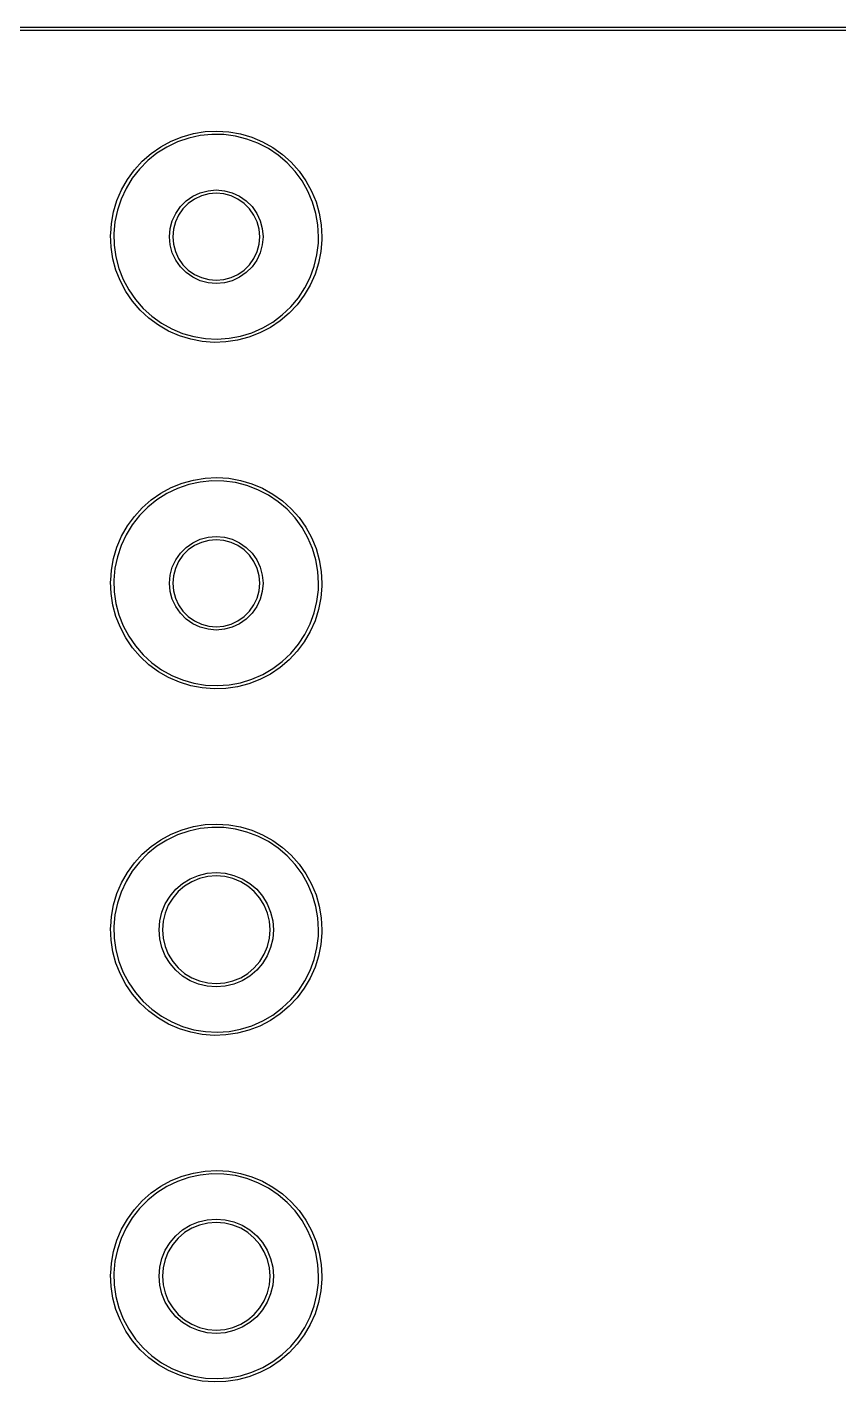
# Model space of a CAD drawing. Extents: x 26 to 390, y -197 to -58.
# Drawn here: x 93.54 to 116.97, y -191.05 to -151.95 of the extents above; entities that cross this region are included whole.
import ezdxf

# ---------------------------------------------------------------- set-up
doc = ezdxf.new("R2010")
doc.units = 0
doc.layers.add('BLACK', color=7, linetype='CONTINUOUS')

msp = doc.modelspace()

# ---------------------------------------------------------------- linework, layer by layer
at = {"layer": 'BLACK', "linetype": 'CONTINUOUS'}
for p, q in [((29, -151.95), (131, -151.95)), ((131, -152.05), (29, -152.05)), ((97.7014, -155.24), (98.0171, -155.113)), ((98.2053, -155.154), (97.8835, -155.264)), ((98.0171, -155.113), (98.3451, -155.021)), ((98.5377, -155.081), (98.2053, -155.154)), ((98.3451, -155.021), (98.6812, -154.967)), ((98.8763, -155.048), (98.5377, -155.081)), ((98.6812, -154.967), (99.0213, -154.95)), ((99.2164, -155.053), (98.8763, -155.048)), ((99.0213, -154.95), (99.3611, -154.971)), ((99.5537, -155.097), (99.2164, -155.053)), ((99.3611, -154.971), (99.6965, -155.031)), ((99.8837, -155.18), (99.5537, -155.097)), ((99.6965, -155.031), (100.023, -155.127)), ((100.202, -155.3), (99.8837, -155.18)), ((100.023, -155.127), (100.337, -155.259)), ((96.866, -155.821), (97.1222, -155.597)), ((97.2882, -155.591), (97.0227, -155.804)), ((97.1222, -155.597), (97.4018, -155.402)), ((97.5764, -155.411), (97.2882, -155.591)), ((97.4018, -155.402), (97.7014, -155.24)), ((97.8835, -155.264), (97.5764, -155.411)), ((100.504, -155.457), (100.202, -155.3)), ((100.337, -155.259), (100.634, -155.425)), ((100.787, -155.646), (100.504, -155.457)), ((100.634, -155.425), (100.911, -155.623)), ((96.6364, -156.072), (96.866, -155.821)), ((97.0227, -155.804), (96.7834, -156.046)), ((101.045, -155.867), (100.787, -155.646)), ((100.911, -155.623), (101.164, -155.851)), ((101.277, -156.116), (101.045, -155.867)), ((101.164, -155.851), (101.39, -156.105)), ((96.2681, -156.644), (96.4363, -156.348)), ((96.5735, -156.314), (96.3957, -156.604)), ((96.4363, -156.348), (96.6364, -156.072)), ((96.7834, -156.046), (96.5735, -156.314)), ((101.478, -156.391), (101.277, -156.116)), ((101.39, -156.105), (101.587, -156.384)), ((101.647, -156.686), (101.478, -156.391)), ((101.587, -156.384), (101.751, -156.682)), ((96.1339, -156.957), (96.2681, -156.644)), ((96.3957, -156.604), (96.2525, -156.912)), ((98.325, -156.831), (98.5383, -156.731)), ((98.5383, -156.731), (98.7656, -156.671)), ((98.7821, -156.764), (98.5708, -156.821)), ((98.7656, -156.671), (99, -156.65)), ((99, -156.745), (98.7821, -156.764)), ((99, -156.65), (99.2344, -156.671)), ((99.2179, -156.764), (99, -156.745)), ((99.4292, -156.821), (99.2179, -156.764)), ((99.2344, -156.671), (99.4617, -156.731)), ((99.4617, -156.731), (99.675, -156.831)), ((101.78, -156.999), (101.647, -156.686)), ((101.751, -156.682), (101.88, -156.997)), ((96.0355, -157.283), (96.1339, -156.957)), ((96.2525, -156.912), (96.1457, -157.235)), ((97.8309, -157.325), (97.9658, -157.132)), ((97.9658, -157.132), (98.1322, -156.966)), ((98.1934, -157.039), (98.0388, -157.193)), ((98.1322, -156.966), (98.325, -156.831)), ((98.3726, -156.913), (98.1934, -157.039)), ((98.5708, -156.821), (98.3726, -156.913)), ((99.6274, -156.913), (99.4292, -156.821)), ((99.8066, -157.039), (99.6274, -156.913)), ((99.675, -156.831), (99.8678, -156.966)), ((99.9612, -157.193), (99.8066, -157.039)), ((99.8678, -156.966), (100.034, -157.132)), ((100.034, -157.132), (100.169, -157.325)), ((101.877, -157.325), (101.78, -156.999)), ((101.88, -156.997), (101.974, -157.324)), ((95.974, -157.618), (96.0355, -157.283)), ((96.0767, -157.568), (96.0465, -157.907)), ((96.1457, -157.235), (96.0767, -157.568)), ((97.6705, -157.766), (97.7314, -157.538)), ((97.7314, -157.538), (97.8309, -157.325)), ((97.9133, -157.373), (97.8209, -157.571)), ((98.0388, -157.193), (97.9133, -157.373)), ((100.087, -157.373), (99.9612, -157.193)), ((100.179, -157.571), (100.087, -157.373)), ((100.169, -157.325), (100.269, -157.538)), ((100.269, -157.538), (100.329, -157.766)), ((101.935, -157.66), (101.877, -157.325)), ((101.974, -157.324), (102.031, -157.66)), ((95.9503, -157.957), (95.9538, -157.907)), ((95.9646, -158.298), (95.9503, -157.957)), ((95.9538, -157.907), (95.974, -157.618)), ((96.0465, -157.907), (96.0554, -158.247)), ((97.65, -158), (97.6705, -157.766)), ((97.7643, -157.782), (97.7452, -158)), ((97.8209, -157.571), (97.7643, -157.782)), ((100.236, -157.782), (100.179, -157.571)), ((100.255, -158), (100.236, -157.782)), ((100.329, -157.766), (100.35, -158)), ((101.955, -158), (101.935, -157.66)), ((102.031, -157.66), (102.05, -158)), ((96.0166, -158.634), (95.9646, -158.298)), ((96.0554, -158.247), (96.1033, -158.584)), ((97.6705, -158.234), (97.65, -158)), ((97.7314, -158.462), (97.6705, -158.234)), ((97.7452, -158), (97.7643, -158.218)), ((97.7643, -158.218), (97.8209, -158.429)), ((100.179, -158.429), (100.236, -158.218)), ((100.236, -158.218), (100.255, -158)), ((100.329, -158.234), (100.269, -158.462)), ((100.35, -158), (100.329, -158.234)), ((101.908, -158.523), (101.949, -158.186)), ((101.949, -158.186), (101.955, -158)), ((102.049, -158.085), (102.02, -158.424)), ((102.05, -158), (102.049, -158.085)), ((96.1059, -158.963), (96.0166, -158.634)), ((96.1033, -158.584), (96.1896, -158.913)), ((97.8309, -158.675), (97.7314, -158.462)), ((97.8209, -158.429), (97.9133, -158.627)), ((97.9658, -158.868), (97.8309, -158.675)), ((97.9133, -158.627), (98.0388, -158.807)), ((99.9612, -158.807), (100.087, -158.627)), ((100.169, -158.675), (100.034, -158.868)), ((100.087, -158.627), (100.179, -158.429)), ((100.269, -158.462), (100.169, -158.675)), ((101.829, -158.854), (101.908, -158.523)), ((102.02, -158.424), (101.954, -158.759)), ((96.2313, -159.279), (96.1059, -158.963)), ((96.1896, -158.913), (96.3132, -159.23)), ((98.1322, -159.034), (97.9658, -158.868)), ((98.0388, -158.807), (98.1934, -158.961)), ((98.325, -159.169), (98.1322, -159.034)), ((98.1934, -158.961), (98.3726, -159.087)), ((98.3726, -159.087), (98.5708, -159.179)), ((99.4292, -159.179), (99.6274, -159.087)), ((99.6274, -159.087), (99.8066, -158.961)), ((99.8678, -159.034), (99.675, -159.169)), ((99.8066, -158.961), (99.9612, -158.807)), ((100.034, -158.868), (99.8678, -159.034)), ((101.712, -159.174), (101.829, -158.854)), ((101.851, -159.083), (101.713, -159.394)), ((101.954, -158.759), (101.851, -159.083)), ((96.3911, -159.58), (96.2313, -159.279)), ((96.3132, -159.23), (96.4724, -159.531)), ((98.5383, -159.269), (98.325, -159.169)), ((98.7656, -159.329), (98.5383, -159.269)), ((98.5708, -159.179), (98.7821, -159.236)), ((99, -159.35), (98.7656, -159.329)), ((98.7821, -159.236), (99, -159.255)), ((99, -159.255), (99.2179, -159.236)), ((99.2344, -159.329), (99, -159.35)), ((99.2179, -159.236), (99.4292, -159.179)), ((99.4617, -159.269), (99.2344, -159.329)), ((99.675, -159.169), (99.4617, -159.269)), ((101.372, -159.762), (101.559, -159.477)), ((101.713, -159.394), (101.54, -159.688)), ((101.559, -159.477), (101.712, -159.174)), ((96.5835, -159.861), (96.3911, -159.58)), ((96.4724, -159.531), (96.6651, -159.811)), ((96.806, -160.119), (96.5835, -159.861)), ((96.6651, -159.811), (96.8887, -160.068)), ((101.154, -160.023), (101.372, -159.762)), ((101.54, -159.688), (101.336, -159.961)), ((97.0559, -160.35), (96.806, -160.119)), ((96.8887, -160.068), (97.1404, -160.296)), ((97.1404, -160.296), (97.4166, -160.495)), ((100.635, -160.461), (100.907, -160.257)), ((101.103, -160.209), (100.844, -160.429)), ((100.907, -160.257), (101.154, -160.023)), ((101.336, -159.961), (101.103, -160.209)), ((97.3299, -160.552), (97.0559, -160.35)), ((97.6248, -160.722), (97.3299, -160.552)), ((97.4166, -160.495), (97.7139, -160.66)), ((97.7139, -160.66), (98.0282, -160.791)), ((100.03, -160.77), (100.342, -160.633)), ((100.562, -160.62), (100.26, -160.778)), ((100.342, -160.633), (100.635, -160.461)), ((100.844, -160.429), (100.562, -160.62)), ((97.9369, -160.859), (97.6248, -160.722)), ((98.2621, -160.959), (97.9369, -160.859)), ((98.0282, -160.791), (98.3554, -160.884)), ((98.5966, -161.023), (98.2621, -160.959)), ((98.3554, -160.884), (98.6911, -160.939)), ((98.9361, -161.049), (98.5966, -161.023)), ((98.6911, -160.939), (99.0309, -160.955)), ((99.2764, -161.037), (98.9361, -161.049)), ((99.0309, -160.955), (99.3704, -160.932)), ((99.6133, -160.988), (99.2764, -161.037)), ((99.3704, -160.932), (99.7049, -160.87)), ((99.9425, -160.901), (99.6133, -160.988)), ((99.7049, -160.87), (100.03, -160.77)), ((100.26, -160.778), (99.9425, -160.901)), ((98.3451, -165.021), (98.6812, -164.967)), ((98.6812, -164.967), (99.0213, -164.95)), ((99.0213, -164.95), (99.3611, -164.971)), ((99.3611, -164.971), (99.6965, -165.031)), ((97.4018, -165.402), (97.7014, -165.24)), ((97.8835, -165.264), (97.5764, -165.411)), ((97.7014, -165.24), (98.0171, -165.113)), ((98.2053, -165.154), (97.8835, -165.264)), ((98.0171, -165.113), (98.3451, -165.021)), ((98.5377, -165.081), (98.2053, -165.154)), ((98.8763, -165.048), (98.5377, -165.081)), ((99.2164, -165.053), (98.8763, -165.048)), ((99.5537, -165.097), (99.2164, -165.053)), ((99.8837, -165.18), (99.5537, -165.097)), ((99.6965, -165.031), (100.023, -165.127)), ((100.202, -165.3), (99.8837, -165.18)), ((100.023, -165.127), (100.337, -165.259)), ((100.504, -165.457), (100.202, -165.3)), ((100.337, -165.259), (100.634, -165.425)), ((96.866, -165.821), (97.1222, -165.597)), ((97.2882, -165.591), (97.0227, -165.804)), ((97.1222, -165.597), (97.4018, -165.402)), ((97.5764, -165.411), (97.2882, -165.591)), ((100.787, -165.646), (100.504, -165.457)), ((100.634, -165.425), (100.911, -165.623)), ((101.045, -165.867), (100.787, -165.646)), ((100.911, -165.623), (101.164, -165.851)), ((96.4363, -166.348), (96.6364, -166.072)), ((96.7834, -166.046), (96.5735, -166.314)), ((96.6364, -166.072), (96.866, -165.821)), ((97.0227, -165.804), (96.7834, -166.046)), ((101.277, -166.116), (101.045, -165.867)), ((101.164, -165.851), (101.39, -166.105)), ((101.478, -166.391), (101.277, -166.116)), ((101.39, -166.105), (101.587, -166.384)), ((96.2681, -166.644), (96.4363, -166.348)), ((96.5735, -166.314), (96.3957, -166.604)), ((101.647, -166.686), (101.478, -166.391)), ((101.587, -166.384), (101.751, -166.682)), ((96.1339, -166.957), (96.2681, -166.644)), ((96.2525, -166.912), (96.1457, -167.235)), ((96.3957, -166.604), (96.2525, -166.912)), ((98.1322, -166.966), (98.325, -166.831)), ((98.3726, -166.913), (98.1934, -167.039)), ((98.325, -166.831), (98.5383, -166.731)), ((98.5708, -166.821), (98.3726, -166.913)), ((98.5383, -166.731), (98.7656, -166.671)), ((98.7821, -166.764), (98.5708, -166.821)), ((98.7656, -166.671), (99, -166.65)), ((99, -166.745), (98.7821, -166.764)), ((99, -166.65), (99.2344, -166.671)), ((99.2179, -166.764), (99, -166.745)), ((99.4292, -166.821), (99.2179, -166.764)), ((99.2344, -166.671), (99.4617, -166.731)), ((99.6274, -166.913), (99.4292, -166.821)), ((99.4617, -166.731), (99.675, -166.831)), ((99.8066, -167.039), (99.6274, -166.913)), ((99.675, -166.831), (99.8678, -166.966)), ((101.78, -166.999), (101.647, -166.686)), ((101.751, -166.682), (101.88, -166.997)), ((95.974, -167.618), (96.0355, -167.283)), ((96.0355, -167.283), (96.1339, -166.957)), ((96.1457, -167.235), (96.0767, -167.568)), ((97.7314, -167.538), (97.8309, -167.325)), ((97.8309, -167.325), (97.9658, -167.132)), ((98.0388, -167.193), (97.9133, -167.373)), ((97.9658, -167.132), (98.1322, -166.966)), ((98.1934, -167.039), (98.0388, -167.193)), ((99.9612, -167.193), (99.8066, -167.039)), ((99.8678, -166.966), (100.034, -167.132)), ((100.087, -167.373), (99.9612, -167.193)), ((100.034, -167.132), (100.169, -167.325)), ((100.169, -167.325), (100.269, -167.538)), ((101.877, -167.325), (101.78, -166.999)), ((101.935, -167.66), (101.877, -167.325)), ((101.88, -166.997), (101.974, -167.324)), ((101.974, -167.324), (102.031, -167.66)), ((95.9538, -167.907), (95.974, -167.618)), ((96.0767, -167.568), (96.0465, -167.907)), ((97.6705, -167.766), (97.7314, -167.538)), ((97.8209, -167.571), (97.7643, -167.782)), ((97.9133, -167.373), (97.8209, -167.571)), ((100.179, -167.571), (100.087, -167.373)), ((100.236, -167.782), (100.179, -167.571)), ((100.269, -167.538), (100.329, -167.766)), ((101.955, -168), (101.935, -167.66)), ((102.031, -167.66), (102.05, -168)), ((95.9503, -167.957), (95.9538, -167.907)), ((95.9646, -168.298), (95.9503, -167.957)), ((96.0465, -167.907), (96.0554, -168.247)), ((97.65, -168), (97.6705, -167.766)), ((97.6705, -168.234), (97.65, -168)), ((97.7643, -167.782), (97.7452, -168)), ((97.7452, -168), (97.7643, -168.218)), ((100.255, -168), (100.236, -167.782)), ((100.236, -168.218), (100.255, -168)), ((100.329, -167.766), (100.35, -168)), ((100.35, -168), (100.329, -168.234)), ((101.949, -168.186), (101.955, -168)), ((102.049, -168.085), (102.02, -168.424)), ((102.05, -168), (102.049, -168.085)), ((96.0166, -168.634), (95.9646, -168.298)), ((96.0554, -168.247), (96.1033, -168.584)), ((97.7314, -168.462), (97.6705, -168.234)), ((97.8309, -168.675), (97.7314, -168.462)), ((97.7643, -168.218), (97.8209, -168.429)), ((97.8209, -168.429), (97.9133, -168.627)), ((100.087, -168.627), (100.179, -168.429)), ((100.269, -168.462), (100.169, -168.675)), ((100.179, -168.429), (100.236, -168.218)), ((100.329, -168.234), (100.269, -168.462)), ((101.908, -168.523), (101.949, -168.186)), ((102.02, -168.424), (101.954, -168.759)), ((96.1059, -168.963), (96.0166, -168.634)), ((96.1033, -168.584), (96.1896, -168.913)), ((97.9658, -168.868), (97.8309, -168.675)), ((97.9133, -168.627), (98.0388, -168.807)), ((98.1322, -169.034), (97.9658, -168.868)), ((98.0388, -168.807), (98.1934, -168.961)), ((99.8066, -168.961), (99.9612, -168.807)), ((100.034, -168.868), (99.8678, -169.034)), ((99.9612, -168.807), (100.087, -168.627)), ((100.169, -168.675), (100.034, -168.868)), ((101.712, -169.174), (101.829, -168.854)), ((101.829, -168.854), (101.908, -168.523)), ((101.954, -168.759), (101.851, -169.083)), ((96.2313, -169.279), (96.1059, -168.963)), ((96.1896, -168.913), (96.3132, -169.23)), ((96.3911, -169.58), (96.2313, -169.279)), ((96.3132, -169.23), (96.4724, -169.531)), ((98.325, -169.169), (98.1322, -169.034)), ((98.1934, -168.961), (98.3726, -169.087)), ((98.5383, -169.269), (98.325, -169.169)), ((98.3726, -169.087), (98.5708, -169.179)), ((98.7656, -169.329), (98.5383, -169.269)), ((98.5708, -169.179), (98.7821, -169.236)), ((98.7821, -169.236), (99, -169.255)), ((99, -169.255), (99.2179, -169.236)), ((99.2179, -169.236), (99.4292, -169.179)), ((99.4617, -169.269), (99.2344, -169.329)), ((99.4292, -169.179), (99.6274, -169.087)), ((99.675, -169.169), (99.4617, -169.269)), ((99.6274, -169.087), (99.8066, -168.961)), ((99.8678, -169.034), (99.675, -169.169)), ((101.559, -169.477), (101.712, -169.174)), ((101.851, -169.083), (101.713, -169.394)), ((96.5835, -169.861), (96.3911, -169.58)), ((96.4724, -169.531), (96.6651, -169.811)), ((99, -169.35), (98.7656, -169.329)), ((99.2344, -169.329), (99, -169.35)), ((101.54, -169.688), (101.336, -169.961)), ((101.372, -169.762), (101.559, -169.477)), ((101.713, -169.394), (101.54, -169.688)), ((96.806, -170.119), (96.5835, -169.861)), ((96.6651, -169.811), (96.8887, -170.068)), ((96.8887, -170.068), (97.1404, -170.296)), ((100.907, -170.257), (101.154, -170.023)), ((101.336, -169.961), (101.103, -170.209)), ((101.154, -170.023), (101.372, -169.762)), ((97.0559, -170.35), (96.806, -170.119)), ((97.3299, -170.552), (97.0559, -170.35)), ((97.1404, -170.296), (97.4166, -170.495)), ((100.342, -170.633), (100.635, -170.461)), ((100.844, -170.429), (100.562, -170.62)), ((100.635, -170.461), (100.907, -170.257)), ((101.103, -170.209), (100.844, -170.429)), ((97.6248, -170.722), (97.3299, -170.552)), ((97.4166, -170.495), (97.7139, -170.66)), ((97.9369, -170.859), (97.6248, -170.722)), ((97.7139, -170.66), (98.0282, -170.791)), ((98.2621, -170.959), (97.9369, -170.859)), ((98.0282, -170.791), (98.3554, -170.884)), ((99.7049, -170.87), (100.03, -170.77)), ((100.26, -170.778), (99.9425, -170.901)), ((100.03, -170.77), (100.342, -170.633)), ((100.562, -170.62), (100.26, -170.778)), ((98.5966, -171.023), (98.2621, -170.959)), ((98.3554, -170.884), (98.6911, -170.939)), ((98.9361, -171.049), (98.5966, -171.023)), ((98.6911, -170.939), (99.0309, -170.955)), ((99.2764, -171.037), (98.9361, -171.049)), ((99.0309, -170.955), (99.3704, -170.932)), ((99.6133, -170.988), (99.2764, -171.037)), ((99.3704, -170.932), (99.7049, -170.87)), ((99.9425, -170.901), (99.6133, -170.988)), ((97.7014, -175.24), (98.0171, -175.113)), ((98.2053, -175.154), (97.8835, -175.264)), ((98.0171, -175.113), (98.3451, -175.021)), ((98.5377, -175.081), (98.2053, -175.154)), ((98.3451, -175.021), (98.6812, -174.967)), ((98.8763, -175.048), (98.5377, -175.081)), ((98.6812, -174.967), (99.0213, -174.95)), ((99.2164, -175.053), (98.8763, -175.048)), ((99.0213, -174.95), (99.3611, -174.971)), ((99.5537, -175.097), (99.2164, -175.053)), ((99.3611, -174.971), (99.6965, -175.031)), ((99.8837, -175.18), (99.5537, -175.097)), ((99.6965, -175.031), (100.023, -175.127)), ((100.023, -175.127), (100.337, -175.259)), ((97.1222, -175.597), (97.4018, -175.402)), ((97.5764, -175.411), (97.2882, -175.591)), ((97.4018, -175.402), (97.7014, -175.24)), ((97.8835, -175.264), (97.5764, -175.411)), ((100.202, -175.3), (99.8837, -175.18)), ((100.504, -175.457), (100.202, -175.3)), ((100.337, -175.259), (100.634, -175.425)), ((100.787, -175.646), (100.504, -175.457)), ((100.634, -175.425), (100.911, -175.623)), ((96.6364, -176.072), (96.866, -175.821)), ((97.0227, -175.804), (96.7834, -176.046)), ((96.866, -175.821), (97.1222, -175.597)), ((97.2882, -175.591), (97.0227, -175.804)), ((101.045, -175.867), (100.787, -175.646)), ((100.911, -175.623), (101.164, -175.851)), ((101.277, -176.116), (101.045, -175.867)), ((101.164, -175.851), (101.39, -176.105)), ((96.5735, -176.314), (96.3957, -176.604)), ((96.4363, -176.348), (96.6364, -176.072)), ((96.7834, -176.046), (96.5735, -176.314)), ((101.478, -176.391), (101.277, -176.116)), ((101.39, -176.105), (101.587, -176.384)), ((96.1339, -176.957), (96.2681, -176.644)), ((96.3957, -176.604), (96.2525, -176.912)), ((96.2681, -176.644), (96.4363, -176.348)), ((97.8333, -176.833), (98.0302, -176.665)), ((98.0302, -176.665), (98.2509, -176.53)), ((98.2941, -176.615), (98.0861, -176.742)), ((98.2509, -176.53), (98.4901, -176.431)), ((98.5195, -176.521), (98.2941, -176.615)), ((98.4901, -176.431), (98.7419, -176.37)), ((98.7568, -176.464), (98.5195, -176.521)), ((98.7419, -176.37), (99, -176.35)), ((99, -176.445), (98.7568, -176.464)), ((99, -176.35), (99.2581, -176.37)), ((99.2432, -176.464), (99, -176.445)), ((99.4805, -176.521), (99.2432, -176.464)), ((99.2581, -176.37), (99.5099, -176.431)), ((99.7059, -176.615), (99.4805, -176.521)), ((99.5099, -176.431), (99.7491, -176.53)), ((99.9139, -176.742), (99.7059, -176.615)), ((99.7491, -176.53), (99.9698, -176.665)), ((99.9698, -176.665), (100.167, -176.833)), ((101.647, -176.686), (101.478, -176.391)), ((101.587, -176.384), (101.751, -176.682)), ((101.78, -176.999), (101.647, -176.686)), ((101.751, -176.682), (101.88, -176.997)), ((96.0355, -177.283), (96.1339, -176.957)), ((96.2525, -176.912), (96.1457, -177.235)), ((97.5298, -177.251), (97.6651, -177.03)), ((97.7421, -177.086), (97.6147, -177.294)), ((97.6651, -177.03), (97.8333, -176.833)), ((97.9006, -176.901), (97.7421, -177.086)), ((98.0861, -176.742), (97.9006, -176.901)), ((100.099, -176.901), (99.9139, -176.742)), ((100.258, -177.086), (100.099, -176.901)), ((100.167, -176.833), (100.335, -177.03)), ((100.385, -177.294), (100.258, -177.086)), ((100.335, -177.03), (100.47, -177.251)), ((101.877, -177.325), (101.78, -176.999)), ((101.88, -176.997), (101.974, -177.324)), ((95.974, -177.618), (96.0355, -177.283)), ((96.1457, -177.235), (96.0767, -177.568)), ((97.3703, -177.742), (97.4308, -177.49)), ((97.4308, -177.49), (97.5298, -177.251)), ((97.6147, -177.294), (97.5213, -177.52)), ((100.479, -177.52), (100.385, -177.294)), ((100.47, -177.251), (100.569, -177.49)), ((100.569, -177.49), (100.63, -177.742)), ((101.935, -177.66), (101.877, -177.325)), ((101.974, -177.324), (102.031, -177.66)), ((95.9538, -177.907), (95.974, -177.618)), ((96.0767, -177.568), (96.0465, -177.907)), ((97.35, -178), (97.3703, -177.742)), ((97.4643, -177.757), (97.4452, -178)), ((97.5213, -177.52), (97.4643, -177.757)), ((100.536, -177.757), (100.479, -177.52)), ((100.555, -178), (100.536, -177.757)), ((100.63, -177.742), (100.65, -178)), ((101.955, -178), (101.935, -177.66)), ((102.031, -177.66), (102.05, -178)), ((95.9503, -177.957), (95.9538, -177.907)), ((95.9646, -178.298), (95.9503, -177.957)), ((96.0465, -177.907), (96.0554, -178.247)), ((96.0554, -178.247), (96.1033, -178.584)), ((97.3703, -178.258), (97.35, -178)), ((97.4308, -178.51), (97.3703, -178.258)), ((97.4452, -178), (97.4643, -178.243)), ((97.4643, -178.243), (97.5213, -178.48)), ((100.479, -178.48), (100.536, -178.243)), ((100.536, -178.243), (100.555, -178)), ((100.63, -178.258), (100.569, -178.51)), ((100.65, -178), (100.63, -178.258)), ((101.908, -178.523), (101.949, -178.186)), ((101.949, -178.186), (101.955, -178)), ((102.049, -178.085), (102.02, -178.424)), ((102.05, -178), (102.049, -178.085)), ((96.0166, -178.634), (95.9646, -178.298)), ((96.1059, -178.963), (96.0166, -178.634)), ((96.1033, -178.584), (96.1896, -178.913)), ((97.5298, -178.749), (97.4308, -178.51)), ((97.5213, -178.48), (97.6147, -178.706)), ((100.385, -178.706), (100.479, -178.48)), ((100.569, -178.51), (100.47, -178.749)), ((101.829, -178.854), (101.908, -178.523)), ((102.02, -178.424), (101.954, -178.759)), ((96.2313, -179.279), (96.1059, -178.963)), ((96.1896, -178.913), (96.3132, -179.23)), ((97.6651, -178.97), (97.5298, -178.749)), ((97.6147, -178.706), (97.7421, -178.914)), ((97.8333, -179.167), (97.6651, -178.97)), ((97.7421, -178.914), (97.9006, -179.099)), ((100.099, -179.099), (100.258, -178.914)), ((100.335, -178.97), (100.167, -179.167)), ((100.258, -178.914), (100.385, -178.706)), ((100.47, -178.749), (100.335, -178.97)), ((101.712, -179.174), (101.829, -178.854)), ((101.954, -178.759), (101.851, -179.083)), ((96.3911, -179.58), (96.2313, -179.279)), ((96.3132, -179.23), (96.4724, -179.531)), ((98.0302, -179.335), (97.8333, -179.167)), ((97.9006, -179.099), (98.0861, -179.258)), ((98.2509, -179.47), (98.0302, -179.335)), ((98.0861, -179.258), (98.2941, -179.385)), ((98.2941, -179.385), (98.5195, -179.479)), ((99.4805, -179.479), (99.7059, -179.385)), ((99.7059, -179.385), (99.9139, -179.258)), ((99.9698, -179.335), (99.7491, -179.47)), ((99.9139, -179.258), (100.099, -179.099)), ((100.167, -179.167), (99.9698, -179.335)), ((101.713, -179.394), (101.54, -179.688)), ((101.559, -179.477), (101.712, -179.174)), ((101.851, -179.083), (101.713, -179.394)), ((96.5835, -179.861), (96.3911, -179.58)), ((96.4724, -179.531), (96.6651, -179.811)), ((96.6651, -179.811), (96.8887, -180.068)), ((98.4901, -179.569), (98.2509, -179.47)), ((98.7419, -179.63), (98.4901, -179.569)), ((98.5195, -179.479), (98.7568, -179.536)), ((99, -179.65), (98.7419, -179.63)), ((98.7568, -179.536), (99, -179.555)), ((99, -179.555), (99.2432, -179.536)), ((99.2581, -179.63), (99, -179.65)), ((99.2432, -179.536), (99.4805, -179.479)), ((99.5099, -179.569), (99.2581, -179.63)), ((99.7491, -179.47), (99.5099, -179.569)), ((101.154, -180.023), (101.372, -179.762)), ((101.54, -179.688), (101.336, -179.961)), ((101.372, -179.762), (101.559, -179.477)), ((96.806, -180.119), (96.5835, -179.861)), ((97.0559, -180.35), (96.806, -180.119)), ((96.8887, -180.068), (97.1404, -180.296)), ((101.103, -180.209), (100.844, -180.429)), ((100.907, -180.257), (101.154, -180.023)), ((101.336, -179.961), (101.103, -180.209)), ((97.3299, -180.552), (97.0559, -180.35)), ((97.1404, -180.296), (97.4166, -180.495)), ((97.6248, -180.722), (97.3299, -180.552)), ((97.4166, -180.495), (97.7139, -180.66)), ((100.03, -180.77), (100.342, -180.633)), ((100.562, -180.62), (100.26, -180.778)), ((100.342, -180.633), (100.635, -180.461)), ((100.844, -180.429), (100.562, -180.62)), ((100.635, -180.461), (100.907, -180.257)), ((97.9369, -180.859), (97.6248, -180.722)), ((97.7139, -180.66), (98.0282, -180.791)), ((98.2621, -180.959), (97.9369, -180.859)), ((98.0282, -180.791), (98.3554, -180.884)), ((98.5966, -181.023), (98.2621, -180.959)), ((98.3554, -180.884), (98.6911, -180.939)), ((98.9361, -181.049), (98.5966, -181.023)), ((98.6911, -180.939), (99.0309, -180.955)), ((99.0309, -180.955), (99.3704, -180.932)), ((99.6133, -180.988), (99.2764, -181.037)), ((99.3704, -180.932), (99.7049, -180.87)), ((99.9425, -180.901), (99.6133, -180.988)), ((99.7049, -180.87), (100.03, -180.77)), ((100.26, -180.778), (99.9425, -180.901)), ((99.2764, -181.037), (98.9361, -181.049)), ((97.4018, -185.402), (97.7014, -185.24)), ((97.8835, -185.264), (97.5764, -185.411)), ((97.7014, -185.24), (98.0171, -185.113)), ((98.2053, -185.154), (97.8835, -185.264)), ((98.0171, -185.113), (98.3451, -185.021)), ((98.5377, -185.081), (98.2053, -185.154)), ((98.3451, -185.021), (98.6812, -184.967)), ((98.8763, -185.048), (98.5377, -185.081)), ((98.6812, -184.967), (99.0213, -184.95)), ((99.2164, -185.053), (98.8763, -185.048)), ((99.0213, -184.95), (99.3611, -184.971)), ((99.5537, -185.097), (99.2164, -185.053)), ((99.3611, -184.971), (99.6965, -185.031)), ((99.8837, -185.18), (99.5537, -185.097)), ((99.6965, -185.031), (100.023, -185.127)), ((100.202, -185.3), (99.8837, -185.18)), ((100.023, -185.127), (100.337, -185.259)), ((100.504, -185.457), (100.202, -185.3)), ((100.337, -185.259), (100.634, -185.425)), ((96.866, -185.821), (97.1222, -185.597)), ((97.2882, -185.591), (97.0227, -185.804)), ((97.1222, -185.597), (97.4018, -185.402)), ((97.5764, -185.411), (97.2882, -185.591)), ((100.787, -185.646), (100.504, -185.457)), ((100.634, -185.425), (100.911, -185.623)), ((101.045, -185.867), (100.787, -185.646)), ((100.911, -185.623), (101.164, -185.851)), ((96.4363, -186.348), (96.6364, -186.072)), ((96.7834, -186.046), (96.5735, -186.314)), ((96.6364, -186.072), (96.866, -185.821)), ((97.0227, -185.804), (96.7834, -186.046)), ((101.277, -186.116), (101.045, -185.867)), ((101.164, -185.851), (101.39, -186.105)), ((101.39, -186.105), (101.587, -186.384)), ((96.2681, -186.644), (96.4363, -186.348)), ((96.5735, -186.314), (96.3957, -186.604)), ((98.2509, -186.53), (98.4901, -186.431)), ((98.4901, -186.431), (98.7419, -186.37)), ((98.7568, -186.464), (98.5195, -186.521)), ((98.7419, -186.37), (99, -186.35)), ((99, -186.445), (98.7568, -186.464)), ((99, -186.35), (99.2581, -186.37)), ((99.2432, -186.464), (99, -186.445)), ((99.4805, -186.521), (99.2432, -186.464)), ((99.2581, -186.37), (99.5099, -186.431)), ((99.5099, -186.431), (99.7491, -186.53)), ((101.478, -186.391), (101.277, -186.116)), ((101.647, -186.686), (101.478, -186.391)), ((101.587, -186.384), (101.751, -186.682)), ((96.1339, -186.957), (96.2681, -186.644)), ((96.3957, -186.604), (96.2525, -186.912)), ((97.6651, -187.03), (97.8333, -186.833)), ((97.8333, -186.833), (98.0302, -186.665)), ((98.0861, -186.742), (97.9006, -186.901)), ((98.0302, -186.665), (98.2509, -186.53)), ((98.2941, -186.615), (98.0861, -186.742)), ((98.5195, -186.521), (98.2941, -186.615)), ((99.7059, -186.615), (99.4805, -186.521)), ((99.9139, -186.742), (99.7059, -186.615)), ((99.7491, -186.53), (99.9698, -186.665)), ((100.099, -186.901), (99.9139, -186.742)), ((99.9698, -186.665), (100.167, -186.833)), ((100.167, -186.833), (100.335, -187.03)), ((101.78, -186.999), (101.647, -186.686)), ((101.751, -186.682), (101.88, -186.997)), ((95.974, -187.618), (96.0355, -187.283)), ((96.0355, -187.283), (96.1339, -186.957)), ((96.1457, -187.235), (96.0767, -187.568)), ((96.2525, -186.912), (96.1457, -187.235)), ((97.4308, -187.49), (97.5298, -187.251)), ((97.5298, -187.251), (97.6651, -187.03)), ((97.7421, -187.086), (97.6147, -187.294)), ((97.9006, -186.901), (97.7421, -187.086)), ((100.258, -187.086), (100.099, -186.901)), ((100.385, -187.294), (100.258, -187.086)), ((100.335, -187.03), (100.47, -187.251)), ((100.47, -187.251), (100.569, -187.49)), ((101.877, -187.325), (101.78, -186.999)), ((101.88, -186.997), (101.974, -187.324)), ((95.9538, -187.907), (95.974, -187.618)), ((96.0767, -187.568), (96.0465, -187.907)), ((97.3703, -187.742), (97.4308, -187.49)), ((97.5213, -187.52), (97.4643, -187.757)), ((97.6147, -187.294), (97.5213, -187.52)), ((100.479, -187.52), (100.385, -187.294)), ((100.536, -187.757), (100.479, -187.52)), ((100.569, -187.49), (100.63, -187.742)), ((101.935, -187.66), (101.877, -187.325)), ((101.955, -188), (101.935, -187.66)), ((101.974, -187.324), (102.031, -187.66)), ((102.031, -187.66), (102.05, -188)), ((95.9503, -187.957), (95.9538, -187.907)), ((95.9646, -188.298), (95.9503, -187.957)), ((96.0465, -187.907), (96.0554, -188.247)), ((97.35, -188), (97.3703, -187.742)), ((97.3703, -188.258), (97.35, -188)), ((97.4643, -187.757), (97.4452, -188)), ((97.4452, -188), (97.4643, -188.243)), ((100.555, -188), (100.536, -187.757)), ((100.536, -188.243), (100.555, -188)), ((100.63, -187.742), (100.65, -188)), ((100.65, -188), (100.63, -188.258)), ((101.949, -188.186), (101.955, -188)), ((102.05, -188), (102.049, -188.085)), ((96.0166, -188.634), (95.9646, -188.298)), ((96.0554, -188.247), (96.1033, -188.584)), ((97.4308, -188.51), (97.3703, -188.258)), ((97.4643, -188.243), (97.5213, -188.48)), ((100.479, -188.48), (100.536, -188.243)), ((100.63, -188.258), (100.569, -188.51)), ((101.908, -188.523), (101.949, -188.186)), ((102.02, -188.424), (101.954, -188.759)), ((102.049, -188.085), (102.02, -188.424)), ((96.1059, -188.963), (96.0166, -188.634)), ((96.1033, -188.584), (96.1896, -188.913)), ((97.5298, -188.749), (97.4308, -188.51)), ((97.5213, -188.48), (97.6147, -188.706)), ((97.6651, -188.97), (97.5298, -188.749)), ((97.6147, -188.706), (97.7421, -188.914)), ((100.258, -188.914), (100.385, -188.706)), ((100.47, -188.749), (100.335, -188.97)), ((100.385, -188.706), (100.479, -188.48)), ((100.569, -188.51), (100.47, -188.749)), ((101.829, -188.854), (101.908, -188.523)), ((101.954, -188.759), (101.851, -189.083)), ((96.2313, -189.279), (96.1059, -188.963)), ((96.1896, -188.913), (96.3132, -189.23)), ((96.3132, -189.23), (96.4724, -189.531)), ((97.8333, -189.167), (97.6651, -188.97)), ((97.7421, -188.914), (97.9006, -189.099)), ((98.0302, -189.335), (97.8333, -189.167)), ((97.9006, -189.099), (98.0861, -189.258)), ((99.9139, -189.258), (100.099, -189.099)), ((100.167, -189.167), (99.9698, -189.335)), ((100.099, -189.099), (100.258, -188.914)), ((100.335, -188.97), (100.167, -189.167)), ((101.559, -189.477), (101.712, -189.174)), ((101.712, -189.174), (101.829, -188.854)), ((101.851, -189.083), (101.713, -189.394)), ((96.3911, -189.58), (96.2313, -189.279)), ((96.5835, -189.861), (96.3911, -189.58)), ((96.4724, -189.531), (96.6651, -189.811)), ((98.2509, -189.47), (98.0302, -189.335)), ((98.0861, -189.258), (98.2941, -189.385)), ((98.4901, -189.569), (98.2509, -189.47)), ((98.2941, -189.385), (98.5195, -189.479)), ((98.7419, -189.63), (98.4901, -189.569)), ((98.5195, -189.479), (98.7568, -189.536)), ((99, -189.65), (98.7419, -189.63)), ((98.7568, -189.536), (99, -189.555)), ((99, -189.555), (99.2432, -189.536)), ((99.2581, -189.63), (99, -189.65)), ((99.2432, -189.536), (99.4805, -189.479)), ((99.5099, -189.569), (99.2581, -189.63)), ((99.4805, -189.479), (99.7059, -189.385)), ((99.7491, -189.47), (99.5099, -189.569)), ((99.7059, -189.385), (99.9139, -189.258)), ((99.9698, -189.335), (99.7491, -189.47)), ((101.372, -189.762), (101.559, -189.477)), ((101.713, -189.394), (101.54, -189.688)), ((96.806, -190.119), (96.5835, -189.861)), ((96.6651, -189.811), (96.8887, -190.068)), ((101.336, -189.961), (101.103, -190.209)), ((101.154, -190.023), (101.372, -189.762)), ((101.54, -189.688), (101.336, -189.961)), ((97.0559, -190.35), (96.806, -190.119)), ((96.8887, -190.068), (97.1404, -190.296)), ((97.3299, -190.552), (97.0559, -190.35)), ((97.1404, -190.296), (97.4166, -190.495)), ((100.635, -190.461), (100.907, -190.257)), ((101.103, -190.209), (100.844, -190.429)), ((100.907, -190.257), (101.154, -190.023)), ((97.6248, -190.722), (97.3299, -190.552)), ((97.4166, -190.495), (97.7139, -190.66)), ((97.9369, -190.859), (97.6248, -190.722)), ((97.7139, -190.66), (98.0282, -190.791)), ((98.0282, -190.791), (98.3554, -190.884)), ((99.7049, -190.87), (100.03, -190.77)), ((100.26, -190.778), (99.9425, -190.901)), ((100.03, -190.77), (100.342, -190.633)), ((100.562, -190.62), (100.26, -190.778)), ((100.342, -190.633), (100.635, -190.461)), ((100.844, -190.429), (100.562, -190.62)), ((98.2621, -190.959), (97.9369, -190.859)), ((98.5966, -191.023), (98.2621, -190.959)), ((98.3554, -190.884), (98.6911, -190.939)), ((98.9361, -191.049), (98.5966, -191.023)), ((98.6911, -190.939), (99.0309, -190.955)), ((99.2764, -191.037), (98.9361, -191.049)), ((99.0309, -190.955), (99.3704, -190.932)), ((99.6133, -190.988), (99.2764, -191.037)), ((99.3704, -190.932), (99.7049, -190.87)), ((99.9425, -190.901), (99.6133, -190.988))]:
    msp.add_line(p, q, dxfattribs=at)

doc.saveas('drawing.dxf')
